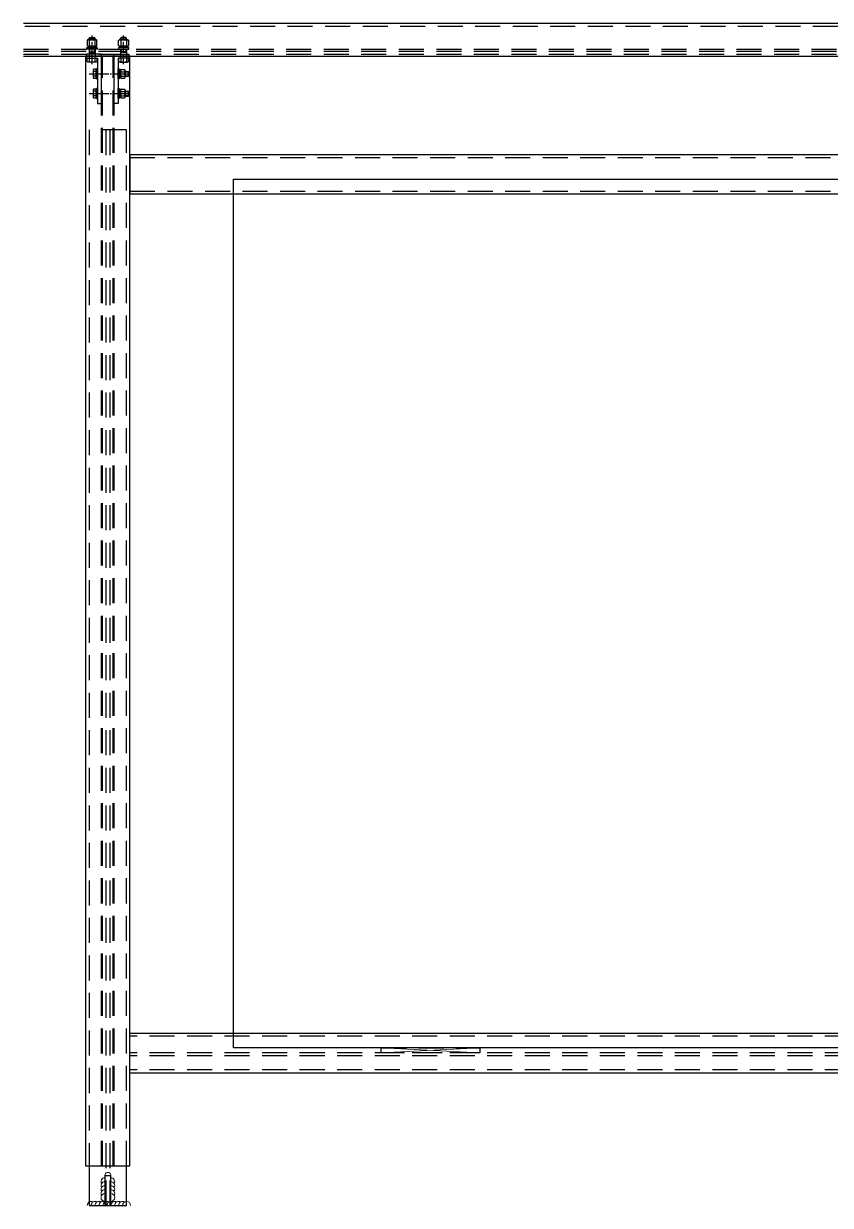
# Model space of a CAD drawing. Header units: millimetres. Extents: x -65 to 1577, y 0 to 1200.
# Drawn here: x -65 to 755, y 0 to 1200 of the extents above; entities that cross this region are included whole.
import ezdxf

# ---------------------------------------------------------------- set-up
doc = ezdxf.new("R2010")
doc.units = ezdxf.units.MM
doc.linetypes.add('DASHED', pattern=[19.05, 12.7, -6.35])
doc.linetypes.add('DOTE', pattern=[2.42, 2, -0.2, 0.02, -0.2])
for name, color, linetype in [('2PJ', 4, 'Continuous'), ('@F01_Section_AL', 92, 'Continuous'), ('@F03_Section_Glass', 4, 'Continuous'), ('@F05_Section_Steel', 24, 'Continuous'), ('F06_Section_Steel', 24, 'Continuous'), ('F26_Dote', 1, 'DOTE'), ('XX', 6, 'DASHED')]:
    doc.layers.add(name, color=color, linetype=linetype)
doc.layers.add('3DASH', color=4, linetype='DASHED', lineweight=13)
doc.layers.add('JY-11填充层', color=8, linetype='Continuous', lineweight=5)

msp = doc.modelspace()

# ---------------------------------------------------------------- linework, layer by layer
at = {"layer": '2PJ'}
for p, q in [((-0.1, 1183.1, 0), (-0.1, 1177.7, 0)), ((0.8, 1175.6, 0), (0.8, 1177.2, 0)), ((0.8, 1177.2, 0), (9.1, 1177.2, 0)), ((8.9, 1183.6, 0), (1, 1183.6, 0)), ((1, 1177.2, 0), (8.9, 1177.2, 0)), ((1.9, 1185.2, 0), (2.7, 1186, 0)), ((1.9, 1183.6, 0), (1.9, 1185.2, 0)), ((1.9, 1185.2, 0), (7.9, 1185.2, 0)), ((1.9, 1183.6, 0), (7.9, 1183.6, 0)), ((2.1, 1183.1, 0), (2.1, 1177.7, 0)), ((2.7, 1186, 0), (7.2, 1186, 0)), ((3.6, 1177.2, 0), (5.2, 1175.6, 0)), ((4.6, 1177.2, 0), (6.2, 1175.6, 0)), ((7.9, 1185.2, 0), (7.2, 1186, 0)), ((7.8, 1183.1, 0), (7.8, 1177.7, 0)), ((7.9, 1183.6, 0), (7.9, 1185.2, 0)), ((9.1, 1177.2, 0), (9.1, 1175.6, 0)), ((9.9, 1177.7, 0), (9.9, 1183.1, 0)), ((31.9, 1177.7, 0), (31.9, 1183.1, 0)), ((41.1, 1177.2, 0), (32.8, 1177.2, 0)), ((32.8, 1177.2, 0), (32.8, 1175.6, 0)), ((33, 1183.6, 0), (40.9, 1183.6, 0)), ((40.9, 1177.2, 0), (33, 1177.2, 0)), ((33.9, 1185.2, 0), (34.7, 1186, 0)), ((33.9, 1183.6, 0), (33.9, 1185.2, 0)), ((39.9, 1185.2, 0), (33.9, 1185.2, 0)), ((39.9, 1183.6, 0), (33.9, 1183.6, 0)), ((34.1, 1183.1, 0), (34.1, 1177.7, 0)), ((39.2, 1186, 0), (34.7, 1186, 0)), ((37.2, 1177.2, 0), (35.6, 1175.6, 0)), ((38.2, 1177.2, 0), (36.6, 1175.6, 0)), ((39.9, 1185.2, 0), (39.2, 1186, 0)), ((39.8, 1183.1, 0), (39.8, 1177.7, 0)), ((39.9, 1183.6, 0), (39.9, 1185.2, 0)), ((41.1, 1175.6, 0), (41.1, 1177.2, 0)), ((41.9, 1183.1, 0), (41.9, 1177.7, 0)), ((-0.3, 1174, 0), (-0.3, 1175.6, 0)), ((-0.3, 1175.6, 0), (10.2, 1175.6, 0)), ((10.2, 1174, 0), (-0.3, 1174, 0)), ((-0.1, 1161.5, 0), (-0.1, 1165, 0)), ((-0.1, 1165, 0), (9.9, 1165, 0)), ((9.1, 1175.6, 0), (0.8, 1175.6, 0)), ((1.9, 1174, 0), (1.9, 1165, 0)), ((1.9, 1171.4, 0), (7.9, 1171.4, 0)), ((1.9, 1170.6, 0), (2.7, 1171.4, 0)), ((1.9, 1170.6, 0), (7.9, 1170.6, 0)), ((2.1, 1165, 0), (2.1, 1161.5, 0)), ((7.9, 1170.6, 0), (7.2, 1171.4, 0)), ((7.8, 1165, 0), (7.8, 1161.5, 0)), ((7.9, 1174, 0), (7.9, 1165, 0)), ((9.9, 1165, 0), (9.9, 1161.5, 0)), ((10.2, 1175.6, 0), (10.2, 1174, 0)), ((42.2, 1175.6, 0), (31.7, 1175.6, 0)), ((31.7, 1175.6, 0), (31.7, 1174, 0)), ((31.7, 1174, 0), (42.2, 1174, 0)), ((41.9, 1165, 0), (31.9, 1165, 0)), ((31.9, 1165, 0), (31.9, 1161.5, 0)), ((32.8, 1175.6, 0), (41.1, 1175.6, 0)), ((33.9, 1174, 0), (33.9, 1165, 0)), ((39.9, 1171.4, 0), (33.9, 1171.4, 0)), ((33.9, 1170.6, 0), (34.7, 1171.4, 0)), ((39.9, 1170.6, 0), (33.9, 1170.6, 0)), ((34.1, 1165, 0), (34.1, 1161.5, 0)), ((39.9, 1170.6, 0), (39.2, 1171.4, 0)), ((39.8, 1165, 0), (39.8, 1161.5, 0)), ((39.9, 1174, 0), (39.9, 1165, 0)), ((41.9, 1161.5, 0), (41.9, 1165, 0)), ((42.2, 1174, 0), (42.2, 1175.6, 0)), ((8.9, 1161, 0), (1, 1161, 0)), ((33, 1161, 0), (40.9, 1161, 0))]:
    msp.add_line(p, q, dxfattribs=at)
for centre, radius, start, end in [((1, 1182.2, 0), 1.35, 90.5815, 142.2893), ((1, 1178.6, 0), 1.35, 217.7105, 269.4181), ((1, 1182.2, 0), 1.35, 37.7103, 89.4172), ((1.1, 1178.6, 0), 1.35, 270.5828, 322.2897), ((4.9, 1175.4, 0), 8.19, 69.3718, 110.6282), ((5, 1185.4, 0), 8.19, 249.3718, 290.6282), ((8.9, 1182.2, 0), 1.35, 90.5828, 142.2897), ((9, 1178.6, 0), 1.35, 217.7103, 269.4172), ((8.9, 1182.2, 0), 1.35, 37.7107, 89.4185), ((8.9, 1178.6, 0), 1.35, 270.5819, 322.2895), ((33, 1182.2, 0), 1.35, 90.5815, 142.2893), ((33, 1178.6, 0), 1.35, 217.7105, 269.4181), ((32.9, 1178.6, 0), 1.35, 270.5828, 322.2897), ((33, 1182.2, 0), 1.35, 37.7103, 89.4172), ((36.8, 1185.4, 0), 8.19, 249.3718, 290.6282), ((36.9, 1175.4, 0), 8.19, 69.3718, 110.6282), ((40.8, 1178.6, 0), 1.35, 217.7103, 269.4172), ((40.9, 1182.2, 0), 1.35, 90.5828, 142.2897), ((40.9, 1182.2, 0), 1.35, 37.7107, 89.4185), ((40.9, 1178.6, 0), 1.35, 270.5819, 322.2895), ((1, 1162.4, 0), 1.35, 217.7103, 269.4172), ((1, 1162.4, 0), 1.35, 270.5828, 322.2897), ((4.9, 1169.2, 0), 8.19, 249.3718, 290.6282), ((8.9, 1162.4, 0), 1.35, 217.7103, 269.4172), ((8.9, 1162.4, 0), 1.35, 270.5828, 322.2897), ((33, 1162.4, 0), 1.35, 217.7103, 269.4172), ((33, 1162.4, 0), 1.35, 270.5828, 322.2897), ((36.9, 1169.2, 0), 8.19, 249.3718, 290.6282), ((40.9, 1162.4, 0), 1.35, 217.7103, 269.4172), ((40.9, 1162.4, 0), 1.35, 270.5828, 322.2897)]:
    msp.add_arc(centre, radius, start, end, dxfattribs=at)
at = {"layer": '3DASH', "ltscale": 0.5}
for p, q in [((2.7, 1186, 0), (2.7, 1183.6, 0)), ((7.2, 1186, 0), (7.2, 1183.6, 0)), ((34.7, 1186, 0), (34.7, 1183.6, 0)), ((39.2, 1186, 0), (39.2, 1183.6, 0)), ((2.7, 1171.4, 0), (2.7, 1174, 0)), ((7.2, 1171.4, 0), (7.2, 1174, 0)), ((34.7, 1171.4, 0), (34.7, 1174, 0)), ((39.2, 1171.4, 0), (39.2, 1174, 0))]:
    msp.add_line(p, q, dxfattribs=at)
at = {"layer": '@F01_Section_AL'}
for p, q in [((1521.4, 1200, 0), (-64.6, 1200, 0)), ((-64.6, 1167, 0), (1490.7, 1167, 0)), ((43.4, 1167, 0), (-1.6, 1167, 0)), ((-1.6, 1167, 0), (-1.6, 40, 0)), ((43.4, 1167, 0), (-1.6, 1167, 0)), ((-1.6, 1167, 0), (-1.6, 40, 0)), ((43.4, 40, 0), (43.4, 1167, 0)), ((43.4, 40, 0), (43.4, 1167, 0)), ((43.5, 1067, 0), (1498.4, 1067, 0)), ((43.5, 1027, 0), (43.5, 1067, 0)), ((1498.4, 1027, 0), (43.5, 1027, 0)), ((43.5, 174.7, 0), (1498.4, 174.7, 0)), ((43.5, 134.7, 0), (1498.4, 134.7, 0)), ((-1.6, 40, 0), (43.4, 40, 0)), ((-1.6, 40, 0), (43.4, 40, 0))]:
    msp.add_line(p, q, dxfattribs=at)
at = {"layer": '@F03_Section_Glass'}
for p, q in [((148.4, 1042, 0), (1393.4, 1042, 0)), ((148.4, 160, 0), (148.4, 1042, 0)), ((1393.4, 160, 0), (148.4, 160, 0))]:
    msp.add_line(p, q, dxfattribs=at)
at = {"layer": '@F05_Section_Steel', "ltscale": 10}
for p, q in [((14.4, 1169, 0), (-0.6, 1169, 0)), ((-0.6, 1169, 0), (-0.6, 1165, 0)), ((-0.6, 1165, 0), (10.4, 1165, 0)), ((10.4, 1165, 0), (10.4, 1119, 0)), ((14.4, 1119, 0), (14.4, 1169, 0)), ((27.4, 1119, 0), (27.4, 1169, 0)), ((27.4, 1169, 0), (42.4, 1169, 0)), ((42.4, 1165, 0), (31.4, 1165, 0)), ((31.4, 1165, 0), (31.4, 1119, 0)), ((42.4, 1169, 0), (42.4, 1165, 0)), ((10.4, 1119, 0), (14.4, 1119, 0)), ((31.4, 1119, 0), (27.4, 1119, 0)), ((24, 30), (18, 30)), ((18, 30), (18, 0)), ((24, 0), (24, 30)), ((18, 0), (24, 0))]:
    msp.add_line(p, q, dxfattribs=at)
at = {"layer": 'F06_Section_Steel'}
for p, q in [((1.9, 40, 0), (1.9, 0, 0)), ((39.9, 0, 0), (39.9, 40, 0)), ((1.9, 0, 0), (39.9, 0, 0))]:
    msp.add_line(p, q, dxfattribs=at)
at = {"layer": 'F26_Dote', "linetype": 'DOTE', "ltscale": 5}
for p, q in [((4.9, 1159, 0), (4.9, 1188, 0)), ((36.9, 1159, 0), (36.9, 1188, 0))]:
    msp.add_line(p, q, dxfattribs=at)
at = {"layer": 'F26_Dote', "ltscale": 10}
for p, q in [((2.1, 1149, 0), (43.1, 1149, 0)), ((2.1, 1129, 0), (43.1, 1129, 0))]:
    msp.add_line(p, q, dxfattribs=at)
at = {"layer": 'JY-11填充层'}
for p, q in [((298.5, 155, 0), (398.5, 160, 0)), ((398.5, 155, 0), (298.5, 160, 0)), ((18, 30), (22, 30)), ((22, 30), (24, 30))]:
    msp.add_line(p, q, dxfattribs=at)
for centre, radius, start, end in [((18, 24), 4, 90, 210), ((18, 20), 4, 90, 210), ((21, 30.4), 3.03, 352.1388, 187.8612), ((24, 24), 4, 330, 90), ((24, 20), 4, 330, 90), ((18, 16), 4, 90, 210), ((18, 12), 4, 90, 210), ((18, 8), 4, 90, 270), ((24, 16), 4, 330, 90), ((24, 12), 4, 330, 90), ((24, 8), 4, 270, 90), ((4, 0), 4, 60, 180), ((8, 0), 4, 60, 180), ((12, 0), 4, 60, 180), ((16, 0), 4, 60, 180), ((20, 0), 4, 60, 180), ((24, 0), 4, 60, 180), ((28, 0), 4, 60, 180), ((32, 0), 4, 60, 180), ((36, 0), 4, 60, 180), ((40, 0), 4, 0, 180)]:
    msp.add_arc(centre, radius, start, end, dxfattribs=at)
at = {"layer": 'XX', "ltscale": 2}
for p, q in [((1486.2, 1197, 0), (-64.6, 1197, 0)), ((-64.6, 1174, 0), (1476.9, 1174, 0)), ((-64.6, 1172, 0), (1476.9, 1172, 0)), ((-64.6, 1169, 0), (1480.6, 1169, 0)), ((14.4, 40, 0), (14.4, 1167, 0)), ((15.6, 40, 0), (15.6, 1167, 0)), ((26.2, 40, 0), (26.2, 1167, 0)), ((27.4, 40, 0), (27.4, 1167, 0)), ((5.9, 1152.5, 0), (5.9, 1145.6, 0)), ((8.7, 1153.6, 0), (6.7, 1153.6, 0)), ((8.7, 1153.6, 0), (9.4, 1153.1, 0)), ((8.7, 1153.6, 0), (8.7, 1144.4, 0)), ((9.4, 1154, 0), (9.4, 1144, 0)), ((10.4, 1154, 0), (9.4, 1154, 0)), ((9.4, 1153.1, 0), (9.4, 1146.6, 0)), ((10.4, 1144, 0), (10.4, 1154, 0)), ((31.4, 1144, 0), (31.4, 1154, 0)), ((31.4, 1154, 0), (32.4, 1154, 0)), ((32.4, 1154, 0), (32.4, 1144, 0)), ((32.4, 1145, 0), (32.4, 1153, 0)), ((32.4, 1153, 0), (33.7, 1153, 0)), ((33.7, 1153, 0), (33.7, 1145, 0)), ((33.7, 1152.3, 0), (33.7, 1145.7, 0)), ((34.4, 1153.4, 0), (37.8, 1153.4, 0)), ((38.4, 1152.3, 0), (38.4, 1145.7, 0)), ((38.4, 1152.3, 0), (38.4, 1145.7, 0)), ((8.7, 1151.3, 0), (6.7, 1151.3, 0)), ((8.7, 1146.7, 0), (6.7, 1146.7, 0)), ((8.7, 1144.4, 0), (6.7, 1144.4, 0)), ((8.7, 1144.4, 0), (9.4, 1144.9, 0)), ((9.4, 1144.9, 0), (9.4, 1146.6, 0)), ((9.4, 1144, 0), (10.4, 1144, 0)), ((32.4, 1144, 0), (31.4, 1144, 0)), ((33.7, 1149.7, 0), (32.4, 1149, 0)), ((33.7, 1149, 0), (32.4, 1148.4, 0)), ((33.7, 1145, 0), (32.4, 1145, 0)), ((34.4, 1151.2, 0), (37.8, 1151.2, 0)), ((34.4, 1146.8, 0), (37.8, 1146.8, 0)), ((34.4, 1144.6, 0), (37.8, 1144.6, 0)), ((38.4, 1151.5, 0), (42, 1151.5, 0)), ((38.4, 1151.1, 0), (42.4, 1151.1, 0)), ((38.4, 1147, 0), (42.4, 1147, 0)), ((38.4, 1146.5, 0), (42, 1146.5, 0)), ((42, 1151.5, 0), (42.4, 1151.1, 0)), ((42, 1146.5, 0), (42, 1151.5, 0)), ((42, 1146.5, 0), (42.4, 1147, 0)), ((42.4, 1151.1, 0), (42.4, 1147, 0)), ((5.9, 1132.5, 0), (5.9, 1125.6, 0)), ((8.7, 1133.6, 0), (6.7, 1133.6, 0)), ((8.7, 1131.3, 0), (6.7, 1131.3, 0)), ((8.7, 1133.6, 0), (9.4, 1133.1, 0)), ((8.7, 1133.6, 0), (8.7, 1124.4, 0)), ((9.4, 1134, 0), (9.4, 1124, 0)), ((10.4, 1134, 0), (9.4, 1134, 0)), ((9.4, 1133.1, 0), (9.4, 1126.6, 0)), ((10.4, 1124, 0), (10.4, 1134, 0)), ((31.4, 1124, 0), (31.4, 1134, 0)), ((31.4, 1134, 0), (32.4, 1134, 0)), ((32.4, 1134, 0), (32.4, 1124, 0)), ((32.4, 1125, 0), (32.4, 1133, 0)), ((32.4, 1133, 0), (33.7, 1133, 0)), ((33.7, 1129.7, 0), (32.4, 1129, 0)), ((33.7, 1129, 0), (32.4, 1128.4, 0)), ((33.7, 1133, 0), (33.7, 1125, 0)), ((33.7, 1132.3, 0), (33.7, 1125.7, 0)), ((34.4, 1133.4, 0), (37.8, 1133.4, 0)), ((34.4, 1131.2, 0), (37.8, 1131.2, 0)), ((38.4, 1132.3, 0), (38.4, 1125.7, 0)), ((38.4, 1132.3, 0), (38.4, 1125.7, 0)), ((38.4, 1131.5, 0), (42, 1131.5, 0)), ((38.4, 1131.1, 0), (42.4, 1131.1, 0)), ((42, 1131.5, 0), (42.4, 1131.1, 0)), ((42, 1126.5, 0), (42, 1131.5, 0)), ((42.4, 1131.1, 0), (42.4, 1127, 0)), ((8.7, 1126.7, 0), (6.7, 1126.7, 0)), ((8.7, 1124.4, 0), (6.7, 1124.4, 0)), ((8.7, 1124.4, 0), (9.4, 1124.9, 0)), ((9.4, 1124.9, 0), (9.4, 1126.6, 0)), ((9.4, 1124, 0), (10.4, 1124, 0)), ((32.4, 1124, 0), (31.4, 1124, 0)), ((33.7, 1125, 0), (32.4, 1125, 0)), ((34.4, 1126.8, 0), (37.8, 1126.8, 0)), ((34.4, 1124.6, 0), (37.8, 1124.6, 0)), ((38.4, 1127, 0), (42.4, 1127, 0)), ((38.4, 1126.5, 0), (42, 1126.5, 0)), ((42, 1126.5, 0), (42.4, 1127, 0)), ((39.9, 1092, 0), (1.9, 1092, 0)), ((1.9, 1092, 0), (1.9, 40, 0)), ((18.9, 1092, 0), (18.9, 0, 0)), ((22.9, 1092, 0), (22.9, 0, 0)), ((39.9, 40, 0), (39.9, 1092, 0)), ((43.4, 1064, 0), (1498.4, 1064, 0)), ((43.4, 1030, 0), (1498.4, 1030, 0)), ((1498.4, 171.7, 0), (43.5, 171.7, 0)), ((298.5, 160, 0), (398.5, 160, 0)), ((298.5, 155, 0), (298.5, 160, 0)), ((398.5, 160, 0), (398.5, 155, 0)), ((1498.4, 155, 0), (43.5, 155, 0)), ((1498.4, 152, 0), (43.5, 152, 0)), ((398.5, 155, 0), (298.5, 155, 0)), ((1498.4, 137.7, 0), (43.5, 137.7, 0))]:
    msp.add_line(p, q, dxfattribs=at)
for centre, radius, start, end in [((7.2, 1152.5, 0), 1.27, 114.7812, 245.2188), ((35, 1152.3, 0), 1.27, 120, 240), ((37.2, 1152.3, 0), 1.27, 300, 60), ((9.9, 1149, 0), 3.99, 144.4493, 215.5507), ((7.2, 1145.6, 0), 1.27, 114.7812, 245.2188), ((37.9, 1149, 0), 4.12, 147.7958, 212.2042), ((35, 1145.7, 0), 1.27, 120, 240), ((34.3, 1149, 0), 4.12, 327.7958, 32.2042), ((37.2, 1145.7, 0), 1.27, 300, 60), ((7.2, 1132.5, 0), 1.27, 114.7812, 245.2188), ((9.9, 1129, 0), 3.99, 144.4493, 215.5507), ((35, 1132.3, 0), 1.27, 120, 240), ((37.9, 1129, 0), 4.12, 147.7958, 212.2042), ((37.2, 1132.3, 0), 1.27, 300, 60), ((34.3, 1129, 0), 4.12, 327.7958, 32.2042), ((7.2, 1125.6, 0), 1.27, 114.7812, 245.2188), ((35, 1125.7, 0), 1.27, 120, 240), ((37.2, 1125.7, 0), 1.27, 300, 60)]:
    msp.add_arc(centre, radius, start, end, dxfattribs=at)

doc.saveas('drawing.dxf')
